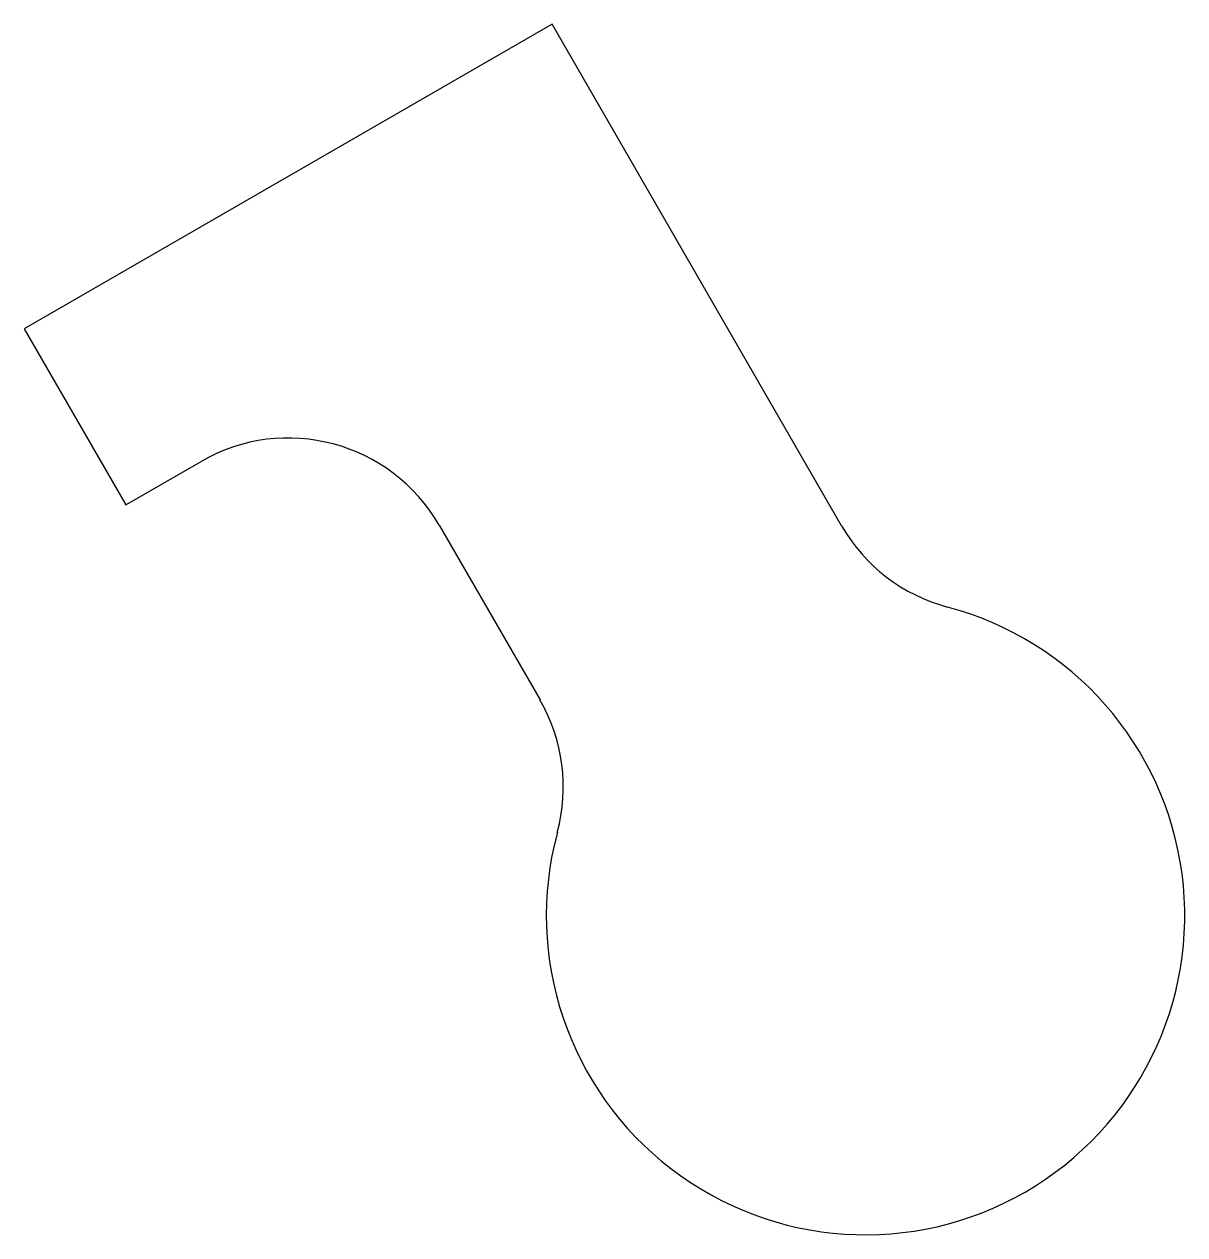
# Model space of a CAD drawing. Extents: x -78 to 42, y -68 to 68.
# Drawn here: x 21.5 to 41.5, y -67.85 to -47 of the extents above.
import ezdxf

# ---------------------------------------------------------------- set-up
doc = ezdxf.new("R2010")
doc.units = 0
doc.layers.add('MODELSKETCH_VISIBLE', color=7, linetype='CONTINUOUS')

msp = doc.modelspace()

# ---------------------------------------------------------------- linework, layer by layer
at = {"layer": 'MODELSKETCH_VISIBLE'}
for p, q in [((30.598, -46.997), (21.505, -52.247)), ((35.588, -55.64), (30.598, -46.997)), ((21.505, -52.247), (23.255, -55.279)), ((23.255, -55.279), (24.554, -54.529)), ((28.652, -55.627), (30.392, -58.64))]:
    msp.add_line(p, q, dxfattribs=at)
for centre, radius, start, end in [((26.054, -57.127), 3, 30, 120), ((38.186, -54.14), 3, 210, 255.0991), ((36, -62.354), 5.5, 164.9009, 75.0991), ((27.793, -60.14), 3, 344.9009, 30)]:
    msp.add_arc(centre, radius, start, end, dxfattribs=at)

doc.saveas('drawing.dxf')
